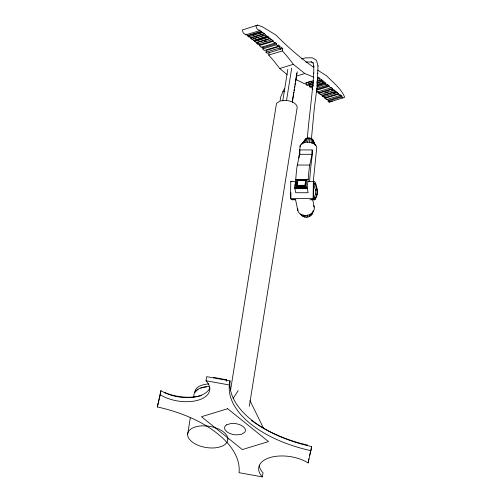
<?xml version="1.0" encoding="UTF-8"?>
<svg xmlns="http://www.w3.org/2000/svg" width="502" height="502" viewBox="0 0 502 502"><rect width="100%" height="100%" fill="white"/><g stroke="black" fill="none" stroke-linecap="round" stroke-linejoin="round"><path stroke-width="0.75" d="M295.665 199.57L292.346 199.689A40.687 5.942 -89.9 0 1 290.884 198.987L290.532 198.428L290.758 181.423L291.129 181.272A40.662 5.936 -89.9 0 1 291.863 181.435M290.909 192.749L290.953 197.455M313.116 198.466L313.348 181.46L313.712 181.304A40.662 5.936 -89.9 0 1 315.174 182.251C317.421 187.635 318.814 194.832 314.936 199.721A40.687 5.942 -89.9 0 1 313.474 199.024L313.116 198.466L290.532 198.428M315.093 198.026L313.555 198.026L314.685 196.483L315.457 194.205L315.513 189.988L313.562 183.776M316.988 194.205L317.044 189.988L315.099 183.776A37.957 5.541 -89.9 0 0 313.737 182.891L313.537 197.487A37.976 5.547 -89.9 0 0 314.905 198.139L315.902 197.11L316.988 194.205L315.457 194.205M305.291 140.127L305.574 139.023L306.81 138.219L309.678 138.006L311.516 138.577L312.715 139.569L315.281 145.097M313.857 65.938L313.719 73.298L313.725 72.972C312.313 94.815 309.163 116.458 307.293 138.276M311.422 138.916L314.29 108.363L317.044 87.266L318.011 65.768L316.48 60.278L312.388 57.837L305.467 57.862L301.639 58.966M317.86 73.436L317.873 73.11M317.998 66.126L318.011 65.768M309.527 142.656L309.678 138.006M301.131 214.693C303.189 217.837 307.902 217.906 310.719 215.766L310.851 213.865M312.181 149.947A6.896 1.004 -89.9 0 0 311.974 154.315L309.445 166.708A51.405 7.505 -89.9 0 0 308.184 179.603L307.13 187.265L308.109 192.737L295.678 192.718L294.699 187.246L295.753 179.584A51.405 7.505 -89.9 0 1 297.015 166.689L299.543 154.296A6.896 1.004 -89.9 0 1 299.75 149.929L312.181 149.935L312.344 150.725A11.929 1.744 -89.9 0 0 312.231 155.532L312.075 156.611A83.652 12.211 -89.9 0 0 309.615 181.341M295.132 185.621L295.446 182.602M306.716 179.829L306.032 186.775L295.948 186.763L296.632 179.816L306.735 179.904L296.632 179.816M298.897 158.036L300.171 145.674M296.877 185.332L297.397 180.237L305.574 180.249L305.166 185.884L296.989 185.872L296.877 185.332L305.053 185.345L305.166 185.884M296.989 185.872L297.441 181.504M305.053 185.345L305.574 180.249M313.267 181.598L316.693 148.165A8.377 4.719 5.9 0 0 308.523 142.191A8.377 4.719 5.9 0 0 300.146 146.904M310.719 215.766L311.805 214.712L312.118 212.635M157.352 406.959L160.226 394.748A29.668 15.681 9.1 0 0 198.453 400.075A29.668 15.681 9.1 0 0 206.046 380.761L206.698 376.657L230.004 380.88A101.925 53.865 9.1 0 0 311.711 446.598L308.178 462.913A29.668 15.681 9.1 0 0 269.95 457.586A29.668 15.681 9.1 0 0 262.364 476.9L239.059 472.683A101.925 53.865 9.1 0 0 230.292 446.36C222.399 436.357 211.926 428.802 200.856 422.678A101.925 53.865 9.1 0 0 157.352 406.959L160.885 390.644A29.668 15.681 9.1 0 0 189.944 397.528A29.668 15.681 9.1 0 0 209.842 387.87M160.226 394.748L160.885 390.644M313.612 67.287A311.529 179.697 73 0 1 276.044 35.115L262.446 26.844L257.721 25.1L242.234 30.007L243.432 33.176L245.898 34.833L246.011 34.123M268.294 37.311L254.633 41.484L254.69 41.101L268.357 36.935L268.294 37.311L262.471 32.203L262.395 32.68L248.735 36.853L246.582 34.582M248.735 36.853L248.81 36.376L250.517 37.744L264.177 33.571M265.633 35.146L251.973 39.313L250.517 37.744M187.622 434.575L190.34 417.608M193.546 397.559L193.923 395.25A20.337 10.743 9.1 0 1 208.882 386.502M251.973 39.313L252.029 38.961L253.73 40.329L267.397 36.163M254.633 41.484L253.73 40.329M257.614 44.057L257.702 43.523L259.402 44.891L259.296 45.563L261.134 47.301L274.795 43.128L272.962 41.39L273.069 40.725L271.362 39.351L271.275 39.884L257.614 44.057L254.69 41.101M245.898 34.833L259.565 30.666L259.678 29.951L262.395 32.68M313.806 77.371A161.305 93.046 73 0 0 304.827 73.568L293.344 64.325A146.998 84.794 73 0 0 284.803 53.639L282.369 50.903L282.751 48.512L281.045 47.144L280.725 49.127L279.67 48.01L279.953 46.266L278.246 44.891L278.02 46.303L264.359 50.476L262.803 48.907L262.985 47.772L261.849 46.855M282.751 48.512L267.064 53.3L266.01 52.177L266.292 50.432L279.953 46.266M271.275 39.884L268.357 36.935M287.131 74.591L279.677 68.498A146.998 84.794 73 0 0 271.136 57.805L268.702 55.069L269.085 52.685M274.795 43.128L274.939 42.231L276.646 43.599L276.464 44.741L278.02 46.303M226.258 381.031L226.458 379.744L213.381 377.378L213.607 377.699M311.052 450.702A101.925 53.865 9.1 0 1 229.345 384.984L230.004 380.88M230.562 390.173L276.364 104.221A10.542 5.572 9.1 0 1 277.048 102.885L280.304 100.933L285.287 100.369A10.542 5.572 9.1 0 1 297.096 107.98L249.318 406.294M282.789 100.764L287.815 69.383M286.542 100.344L291.687 68.203M292.39 100.726L293.739 92.312M293.984 90.78L294.228 89.249M294.473 87.718L294.718 86.187M294.963 84.656L295.207 83.125M295.452 81.594L296.801 73.179M292.34 102.389L297.247 71.78M313.474 83.796L307.569 85.597L306.007 84.687L306.333 82.642M313.179 86.413L310.305 87.285L309.314 86.677L309.546 85.227L313.141 84.129M332.594 88.603L330.887 87.235L330.787 87.85L317.126 92.023L317.226 91.402L318.927 92.776L332.594 88.603L332.506 89.161L334.112 90.416L334.194 89.896L336.905 92.701L336.993 92.142L333.397 93.24M316.844 81.38L319.667 80.515L319.994 78.469L318.287 77.101L317.653 79.366M334.112 90.416L320.452 94.589L318.839 93.328L318.927 92.776M317 82.717L321.23 81.424L321.506 79.686L317.195 81.004M320.452 94.589L320.533 94.062L322.24 95.436L335.901 91.264M317.226 84.267L322.981 82.51L323.213 81.06L321.506 79.686M316.775 85.315L323.966 83.119L324.173 81.832L325.873 83.2L325.704 84.273L317.076 86.909M336.905 92.701L323.244 96.867L322.152 95.97L322.24 95.436M262.364 476.9L263.017 472.796A29.668 15.681 9.1 0 1 259.308 465.241M317.885 70.217A311.529 179.697 73 0 0 326.463 75.67C332.895 82.397 341.172 88.352 344.648 97.225L342.822 97.959L341.768 96.999L341.912 96.102L340.212 94.734L340.092 95.468L326.432 99.634L323.332 96.315M316.379 88.54L327.166 85.246L327.31 84.355L329.017 85.723L328.892 86.476L330.787 87.85M326.432 99.634L326.545 98.9M342.822 97.959L329.161 102.132L328.107 101.172L328.252 100.275L327.116 99.358M340.092 95.468L336.993 92.142M308.178 462.913L308.837 458.809M311.805 214.712L312.834 211.957M280.097 100.419L280.838 96.579L284.345 88.816M313.154 210.815L312.545 213.475M309.552 455.76L311.711 446.598M307.506 142.505L308.667 137.924M305.856 141.984L307.688 138M303.798 143.089L306.81 138.219M233.11 398.488L238.186 390.669M302.769 143.208L306.088 138.571M301.683 144.526L305.304 139.556M302.173 143.566L305.574 139.023M257.721 25.1L255.894 25.834L257.093 29.003L259.565 30.666M329.161 102.132L330.987 101.398M247.718 35.498L261.379 31.325M247.63 36.05L261.291 31.877M253.127 35.058L255.286 34.4M258.16 33.521L261.755 32.423M250.454 38.133L264.115 33.96M253.466 38.522L258.499 36.985M259.936 36.546L263.531 35.447M253.673 40.687L267.34 36.514M256.397 42.475L270.057 38.303M256.327 42.908L269.988 38.742M264.171 41.547L266.33 40.888M259.402 44.891L273.069 40.725M259.296 45.563L272.962 41.39M262.985 47.772L276.646 43.599M262.803 48.907L276.464 44.741M266.01 52.177L279.67 48.01M268.702 55.069L282.369 50.903M279.677 68.498L293.344 64.325M296.199 76.197L304.827 73.562M307.77 82.202L311.365 81.104M317.835 79.128L319.994 78.469M313.587 80.828L303.986 83.539A161.305 93.046 73 0 0 295.653 79.492M309.282 83.42L313.599 82.102M306.007 84.687L313.323 82.453M316.737 83.031L323.213 81.06M309.314 86.677L313.631 85.359M317.245 85.836L325.873 83.2M316.787 89.456L329.017 85.723M316.668 90.209L328.892 86.476M318.839 93.328L332.506 89.161M324.85 92.745L328.446 91.646M331.32 90.774L333.479 90.115M322.152 95.97L335.813 91.797M325.032 97.683L338.699 93.516M324.932 98.329L338.593 94.156M328.252 100.275L341.912 96.102M328.107 101.172L341.768 96.999M330.078 101.762L332.456 101.04M305.894 62.035L311.56 61.941L311.165 61.871L313.254 63.007L312.978 62.687L313.85 66.295M299.543 154.296L311.974 154.315M297.247 165.032L309.678 165.051M295.477 179.634L308.184 179.603M290.758 181.423L295.433 181.429M307.895 181.448L313.348 181.46M313.744 184.096L315.281 184.096M294.699 187.246L307.13 187.265M294.737 188.206L307.168 188.225M294.825 188.639L307.255 188.658M315.513 189.988L317.044 189.988M311.24 199.595L315.137 199.601M291.982 199.746L295.873 199.752M309.897 199.771L314.566 199.777M206.046 380.761L229.345 384.984M307.751 445.136L299.211 442.977A105.941 55.986 9.1 0 1 251.326 420.312M164.405 392.326L164.888 392.57A33.709 17.815 9.1 0 0 201.296 395.589M319.667 80.515L321.23 81.424M308.385 83.96L309.947 84.869M322.981 82.51L323.966 83.119M325.704 84.273L327.166 85.246M313.016 89.092L312.043 88.44L312.213 87.373L311.077 86.457M316.718 91.709L317.126 92.023M300.698 213.852L302.003 215.753M302.091 214.8L303.195 216.569M303.472 214.837L304.626 217.084M249.952 400.558L263.726 428.639M315.476 145.574L312.715 139.569M312.953 140.711L314.66 144.727M312.219 139.035L314.315 144.011M305.599 215.603L306.207 217.259M311.516 138.577L313.204 143.804M312.627 199.413L314.221 207.037M299.75 149.916L299.914 150.707A11.929 1.744 -89.9 0 0 299.801 154.71M306.032 186.775L295.948 186.763M295.546 199.595L297.843 210.576M307.362 214.843L307.82 217.09M310.644 138.226L311.466 143.101M309.263 214.812L309.357 216.582M226.458 379.744L226.471 381.1M282.852 91.816A2.096 0.609 25.2 0 1 284.377 91.671M195.416 392.012A19.885 10.504 9.1 0 1 196.414 390.845M197.022 390.305A19.885 10.504 9.1 0 1 198.146 389.502M200.775 388.222A19.885 10.504 9.1 0 1 203.511 387.412M204.239 387.255A19.885 10.504 9.1 0 1 206.215 386.948M194.814 392.489A19.885 10.504 9.1 0 1 208.744 383.961M313.562 205.374A8.377 6.815 -11.8 0 1 307.494 215.465A8.377 6.815 -11.8 0 1 297.749 208.794M227.921 439.225L227.224 441.948L225.21 444.333A20.337 10.743 9.1 0 1 191.77 441.653A20.337 10.743 9.1 0 1 202.582 425.828L207.797 426.06L213.011 427.033L217.868 428.677A20.337 10.743 9.1 0 1 227.243 436.338L227.921 439.225M226.653 424.805L225.304 425.928A10.542 5.572 9.1 0 0 236.436 434.883L241.412 434.318L244.669 432.366A10.542 5.572 9.1 0 0 233.543 423.418L230.914 423.506L226.653 424.805M227.651 408.722L201.471 416.716L242.322 449.572L268.507 441.584L227.651 408.722"/></g></svg>
